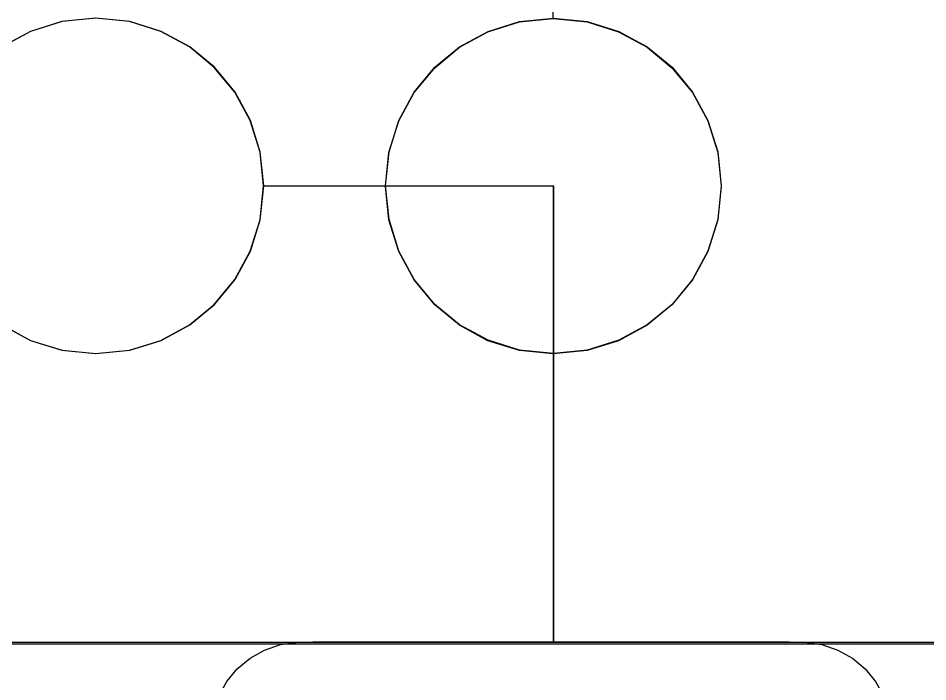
# Model space of a CAD drawing. Extents: x 1 to 47.7, y 0.2 to 35.
# Drawn here: x 41.596 to 41.8942, y 11.9222 to 12.1399 of the extents above; entities that cross this region are included whole.
import ezdxf

# ---------------------------------------------------------------- set-up
doc = ezdxf.new("R2010")
doc.units = 0
doc.header["$MEASUREMENT"] = 0
for name, color, linetype in [('5_1___24__TARGET_LEDS___12', 7, 'CONTINUOUS'), ('6_1__EMPTY_IO_BOARD_POSITI', 7, 'CONTINUOUS'), ('6_2___8__INDEPENDENT_INPUT', 7, 'CONTINUOUS'), ('6_3___8__OPTOISO_INDEPENDE', 7, 'CONTINUOUS'), ('6_4___24__OPTOISO_INDEPEND', 7, 'CONTINUOUS'), ('6_5___8__INDEPENDENT_INPUT', 7, 'CONTINUOUS'), ('6_6___8__INDEPENDENT_INPUT', 7, 'CONTINUOUS'), ('6_7___8__OPTOISO_INDEPENDE', 7, 'CONTINUOUS'), ('6_8___8__OPTOISO_INDEPENDE', 7, 'CONTINUOUS')]:
    doc.layers.add(name, color=color, linetype=linetype)

msp = doc.modelspace()

# ---------------------------------------------------------------- linework, layer by layer
at = {"layer": '5_1___24__TARGET_LEDS___12'}
for points in [[(41.7714, 12.1398), (41.7714, 12.18979), (42.0714, 12.18977)], [(41.7714, 12.0298), (41.7714, 11.93517)], [(41.90003, 11.93513), (41.80094, 11.93513), (41.69561, 11.93513), (41.58449, 11.93513), (41.46803, 11.93513), (41.34667, 11.93513), (41.22086, 11.93513)], [(41.66174, 11.91763), (41.66437, 11.92234), (41.66781, 11.92648), (41.67197, 11.92994), (41.67672, 11.93262), (41.68198, 11.93443), (41.68763, 11.93526), (41.69261, 11.93531), (41.70677, 11.93531), (41.72909, 11.93531), (41.75631, 11.93531), (41.78515, 11.93531), (41.81237, 11.93531), (41.83469, 11.93531), (41.84885, 11.93531), (41.85383, 11.93526), (41.85948, 11.93443), (41.86473, 11.93262), (41.86949, 11.92994), (41.87364, 11.92648), (41.87708, 11.92234), (41.87971, 11.91763)]]:
    msp.add_lwpolyline(points, dxfattribs=at)
msp.add_lwpolyline([(41.82642, 12.08482), (41.8253, 12.07373), (41.8221, 12.06341), (41.81703, 12.05406), (41.81031, 12.04592), (41.80217, 12.0392), (41.79283, 12.03413), (41.7825, 12.03092), (41.7714, 12.0298), (41.76032, 12.03092), (41.74999, 12.03413), (41.74065, 12.0392), (41.73252, 12.04592), (41.7258, 12.05406), (41.72074, 12.06341), (41.71753, 12.07373), (41.71642, 12.08482), (41.71753, 12.0959), (41.72074, 12.10622), (41.7258, 12.11556), (41.73252, 12.12369), (41.74065, 12.13041), (41.74999, 12.13548), (41.76032, 12.13869), (41.7714, 12.1398), (41.7825, 12.13869), (41.79283, 12.13548), (41.80217, 12.13041), (41.81031, 12.12369), (41.81703, 12.11556), (41.8221, 12.10622), (41.8253, 12.0959)], close=True, dxfattribs=at)
at = {"layer": '6_1__EMPTY_IO_BOARD_POSITI'}
msp.add_lwpolyline([(41.2082, 11.93472), (41.29762, 11.93472), (41.38495, 11.93472), (41.47005, 11.93472), (41.55276, 11.93472), (41.63294, 11.93472), (41.71042, 11.93472), (41.78505, 11.93472), (41.85668, 11.93472), (41.92516, 11.93472)], dxfattribs=at)
at = {"layer": '6_2___8__INDEPENDENT_INPUT'}
for points in [[(41.59071, 12.03931), (41.60005, 12.03424), (41.61037, 12.03103), (41.62145, 12.02991), (41.63253, 12.03103), (41.64286, 12.03424), (41.6522, 12.03931), (41.66035, 12.04602), (41.66706, 12.05416), (41.67214, 12.0635), (41.67534, 12.07383), (41.67646, 12.08491), (41.67534, 12.096), (41.67214, 12.10633), (41.66706, 12.11567), (41.66035, 12.12381), (41.6522, 12.13052), (41.64286, 12.13559), (41.63253, 12.1388), (41.62145, 12.13991), (41.61037, 12.1388), (41.60005, 12.13559), (41.59071, 12.13052)], [(41.67646, 12.08491), (41.77146, 12.08491), (41.77146, 11.93527)], [(41.90003, 11.93513), (41.80094, 11.93513), (41.69561, 11.93513), (41.58449, 11.93513), (41.46803, 11.93513), (41.34667, 11.93513), (41.22086, 11.93513)], [(41.66174, 11.91763), (41.66437, 11.92234), (41.66781, 11.92648), (41.67197, 11.92994), (41.67672, 11.93262), (41.68198, 11.93443), (41.68763, 11.93526), (41.69261, 11.93531), (41.70677, 11.93531), (41.72909, 11.93531), (41.75631, 11.93531), (41.78515, 11.93531), (41.81237, 11.93531), (41.83469, 11.93531), (41.84885, 11.93531), (41.85383, 11.93526), (41.85948, 11.93443), (41.86473, 11.93262), (41.86949, 11.92994), (41.87364, 11.92648), (41.87708, 11.92234), (41.87971, 11.91763)]]:
    msp.add_lwpolyline(points, dxfattribs=at)
at = {"layer": '6_3___8__OPTOISO_INDEPENDE'}
for points in [[(41.59071, 12.03931), (41.60005, 12.03424), (41.61037, 12.03103), (41.62145, 12.02991), (41.63253, 12.03103), (41.64286, 12.03424), (41.6522, 12.03931), (41.66035, 12.04602), (41.66706, 12.05416), (41.67214, 12.0635), (41.67534, 12.07383), (41.67646, 12.08491), (41.67534, 12.096), (41.67214, 12.10633), (41.66706, 12.11567), (41.66035, 12.12381), (41.6522, 12.13052), (41.64286, 12.13559), (41.63253, 12.1388), (41.62145, 12.13991), (41.61037, 12.1388), (41.60005, 12.13559), (41.59071, 12.13052)], [(41.67646, 12.08491), (41.77146, 12.08491), (41.77146, 11.93527)], [(41.90003, 11.93513), (41.80094, 11.93513), (41.69561, 11.93513), (41.58449, 11.93513), (41.46803, 11.93513), (41.34667, 11.93513), (41.22086, 11.93513)], [(41.66174, 11.91763), (41.66437, 11.92234), (41.66781, 11.92648), (41.67197, 11.92994), (41.67672, 11.93262), (41.68198, 11.93443), (41.68763, 11.93526), (41.69261, 11.93531), (41.70677, 11.93531), (41.72909, 11.93531), (41.75631, 11.93531), (41.78515, 11.93531), (41.81237, 11.93531), (41.83469, 11.93531), (41.84885, 11.93531), (41.85383, 11.93526), (41.85948, 11.93443), (41.86473, 11.93262), (41.86949, 11.92994), (41.87364, 11.92648), (41.87708, 11.92234), (41.87971, 11.91763)]]:
    msp.add_lwpolyline(points, dxfattribs=at)
at = {"layer": '6_4___24__OPTOISO_INDEPEND'}
msp.add_lwpolyline([(41.82643, 12.08495), (41.82531, 12.07386), (41.82211, 12.06354), (41.81704, 12.05419), (41.81033, 12.04605), (41.80219, 12.03933), (41.79284, 12.03426), (41.78251, 12.03105), (41.77142, 12.02994), (41.76033, 12.03105), (41.75001, 12.03426), (41.74067, 12.03933), (41.73253, 12.04605), (41.72582, 12.05419), (41.72075, 12.06354), (41.71755, 12.07386), (41.71643, 12.08495), (41.71755, 12.09603), (41.72075, 12.10635), (41.72582, 12.11569), (41.73253, 12.12382), (41.74067, 12.13054), (41.75001, 12.13561), (41.76033, 12.13882), (41.77142, 12.13994), (41.78251, 12.13882), (41.79284, 12.13561), (41.80219, 12.13054), (41.81033, 12.12382), (41.81704, 12.11569), (41.82211, 12.10635), (41.82531, 12.09603)], close=True, dxfattribs=at)
for points in [[(41.77142, 12.02994), (41.77142, 11.93527)], [(41.90003, 11.93513), (41.80094, 11.93513), (41.69561, 11.93513), (41.58449, 11.93513), (41.46803, 11.93513), (41.34667, 11.93513), (41.22086, 11.93513)], [(41.66174, 11.91763), (41.66437, 11.92234), (41.66781, 11.92648), (41.67197, 11.92994), (41.67672, 11.93262), (41.68198, 11.93443), (41.68763, 11.93526), (41.69261, 11.93531), (41.70677, 11.93531), (41.72909, 11.93531), (41.75631, 11.93531), (41.78515, 11.93531), (41.81237, 11.93531), (41.83469, 11.93531), (41.84885, 11.93531), (41.85383, 11.93526), (41.85948, 11.93443), (41.86473, 11.93262), (41.86949, 11.92994), (41.87364, 11.92648), (41.87708, 11.92234), (41.87971, 11.91763)]]:
    msp.add_lwpolyline(points, dxfattribs=at)
at = {"layer": '6_5___8__INDEPENDENT_INPUT'}
for points in [[(41.59071, 12.03931), (41.60005, 12.03424), (41.61037, 12.03103), (41.62145, 12.02991), (41.63253, 12.03103), (41.64286, 12.03424), (41.6522, 12.03931), (41.66035, 12.04602), (41.66706, 12.05416), (41.67214, 12.0635), (41.67534, 12.07383), (41.67646, 12.08491), (41.67534, 12.096), (41.67214, 12.10633), (41.66706, 12.11567), (41.66035, 12.12381), (41.6522, 12.13052), (41.64286, 12.13559), (41.63253, 12.1388), (41.62145, 12.13991), (41.61037, 12.1388), (41.60005, 12.13559), (41.59071, 12.13052)], [(41.67636, 12.08493), (41.77136, 12.08493), (41.77136, 11.93527)], [(41.90003, 11.93513), (41.80094, 11.93513), (41.69561, 11.93513), (41.58449, 11.93513), (41.46803, 11.93513), (41.34667, 11.93513), (41.22086, 11.93513)], [(41.66174, 11.91763), (41.66437, 11.92234), (41.66781, 11.92648), (41.67197, 11.92994), (41.67672, 11.93262), (41.68198, 11.93443), (41.68763, 11.93526), (41.69261, 11.93531), (41.70677, 11.93531), (41.72909, 11.93531), (41.75631, 11.93531), (41.78515, 11.93531), (41.81237, 11.93531), (41.83469, 11.93531), (41.84885, 11.93531), (41.85383, 11.93526), (41.85948, 11.93443), (41.86473, 11.93262), (41.86949, 11.92994), (41.87364, 11.92648), (41.87708, 11.92234), (41.87971, 11.91763)]]:
    msp.add_lwpolyline(points, dxfattribs=at)
at = {"layer": '6_6___8__INDEPENDENT_INPUT'}
for points in [[(41.59071, 12.03931), (41.60005, 12.03424), (41.61037, 12.03103), (41.62145, 12.02991), (41.63253, 12.03103), (41.64286, 12.03424), (41.6522, 12.03931), (41.66035, 12.04602), (41.66706, 12.05416), (41.67214, 12.0635), (41.67534, 12.07383), (41.67646, 12.08491), (41.67534, 12.096), (41.67214, 12.10633), (41.66706, 12.11567), (41.66035, 12.12381), (41.6522, 12.13052), (41.64286, 12.13559), (41.63253, 12.1388), (41.62145, 12.13991), (41.61037, 12.1388), (41.60005, 12.13559), (41.59071, 12.13052)], [(41.67646, 12.08491), (41.77146, 12.08491), (41.77146, 11.93527)], [(41.90003, 11.93513), (41.80094, 11.93513), (41.69561, 11.93513), (41.58449, 11.93513), (41.46803, 11.93513), (41.34667, 11.93513), (41.22086, 11.93513)], [(41.66174, 11.91763), (41.66437, 11.92234), (41.66781, 11.92648), (41.67197, 11.92994), (41.67672, 11.93262), (41.68198, 11.93443), (41.68763, 11.93526), (41.69261, 11.93531), (41.70677, 11.93531), (41.72909, 11.93531), (41.75631, 11.93531), (41.78515, 11.93531), (41.81237, 11.93531), (41.83469, 11.93531), (41.84885, 11.93531), (41.85383, 11.93526), (41.85948, 11.93443), (41.86473, 11.93262), (41.86949, 11.92994), (41.87364, 11.92648), (41.87708, 11.92234), (41.87971, 11.91763)]]:
    msp.add_lwpolyline(points, dxfattribs=at)
at = {"layer": '6_7___8__OPTOISO_INDEPENDE'}
for points in [[(41.59071, 12.03931), (41.60005, 12.03424), (41.61037, 12.03103), (41.62145, 12.02991), (41.63253, 12.03103), (41.64286, 12.03424), (41.6522, 12.03931), (41.66035, 12.04602), (41.66706, 12.05416), (41.67214, 12.0635), (41.67534, 12.07383), (41.67646, 12.08491), (41.67534, 12.096), (41.67214, 12.10633), (41.66706, 12.11567), (41.66035, 12.12381), (41.6522, 12.13052), (41.64286, 12.13559), (41.63253, 12.1388), (41.62145, 12.13991), (41.61037, 12.1388), (41.60005, 12.13559), (41.59071, 12.13052)], [(41.67646, 12.08491), (41.77146, 12.08491), (41.77146, 11.93527)], [(41.90003, 11.93513), (41.80094, 11.93513), (41.69561, 11.93513), (41.58449, 11.93513), (41.46803, 11.93513), (41.34667, 11.93513), (41.22086, 11.93513)], [(41.66174, 11.91763), (41.66437, 11.92234), (41.66781, 11.92648), (41.67197, 11.92994), (41.67672, 11.93262), (41.68198, 11.93443), (41.68763, 11.93526), (41.69261, 11.93531), (41.70677, 11.93531), (41.72909, 11.93531), (41.75631, 11.93531), (41.78515, 11.93531), (41.81237, 11.93531), (41.83469, 11.93531), (41.84885, 11.93531), (41.85383, 11.93526), (41.85948, 11.93443), (41.86473, 11.93262), (41.86949, 11.92994), (41.87364, 11.92648), (41.87708, 11.92234), (41.87971, 11.91763)]]:
    msp.add_lwpolyline(points, dxfattribs=at)
at = {"layer": '6_8___8__OPTOISO_INDEPENDE'}
for points in [[(41.59061, 12.0393), (41.59995, 12.03423), (41.61027, 12.03103), (41.62135, 12.02991), (41.63244, 12.03103), (41.64276, 12.03423), (41.65211, 12.0393), (41.66025, 12.04602), (41.66697, 12.05415), (41.67204, 12.0635), (41.67525, 12.07382), (41.67636, 12.08491), (41.67525, 12.09599), (41.67204, 12.10632), (41.66697, 12.11566), (41.66025, 12.1238), (41.65211, 12.13052), (41.64276, 12.13559), (41.63244, 12.13879), (41.62135, 12.13991), (41.61027, 12.13879), (41.59995, 12.13559), (41.59061, 12.13052)], [(41.67636, 12.08491), (41.77136, 12.08491), (41.77136, 11.93528)], [(41.90003, 11.93513), (41.80094, 11.93513), (41.69561, 11.93513), (41.58449, 11.93513), (41.46803, 11.93513), (41.34667, 11.93513), (41.22086, 11.93513)], [(41.66174, 11.91763), (41.66437, 11.92234), (41.66781, 11.92648), (41.67197, 11.92994), (41.67672, 11.93262), (41.68198, 11.93443), (41.68763, 11.93526), (41.69261, 11.93531), (41.70677, 11.93531), (41.72909, 11.93531), (41.75631, 11.93531), (41.78515, 11.93531), (41.81237, 11.93531), (41.83469, 11.93531), (41.84885, 11.93531), (41.85383, 11.93526), (41.85948, 11.93443), (41.86473, 11.93262), (41.86949, 11.92994), (41.87364, 11.92648), (41.87708, 11.92234), (41.87971, 11.91763)]]:
    msp.add_lwpolyline(points, dxfattribs=at)

doc.saveas('drawing.dxf')
